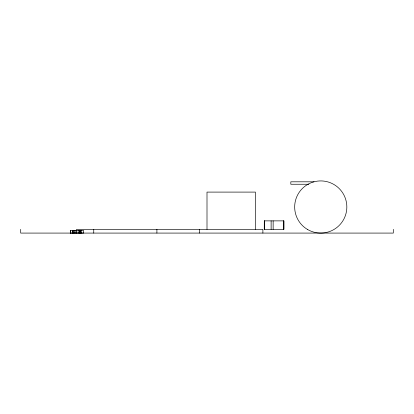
<?xml version="1.0" encoding="UTF-8"?>
<svg xmlns="http://www.w3.org/2000/svg" width="414" height="414" viewBox="0 0 414 414"><rect width="100%" height="100%" fill="white"/><g stroke="black" fill="none" stroke-linecap="round" stroke-linejoin="round"><path stroke-width="0.62" d="M314.009 181.808L290.819 181.808L290.819 184.246L308.854 184.246M264.261 220.874L283.854 220.874L283.854 229.356L264.261 229.356L264.308 220.874M70.266 230.51L83.633 230.51L83.633 233.066L70.266 233.066M393.3 229.356L393.3 233.082L20.7 233.082L20.7 229.356M283.818 220.874L283.818 229.356M283.476 220.874L283.476 229.356M273.147 220.874L273.147 229.356M271.123 220.874L271.123 229.356M264.649 220.874L264.649 229.356M262.89 233.082L262.89 229.356L76.59 229.356L76.59 230.598M255.438 229.356L255.438 192.096L207 192.096L207 229.356M199.548 229.356L199.548 233.082M156.906 229.356L156.906 233.082M93.75 229.356L93.75 233.082M81.253 230.51L81.253 233.066M80.13 230.51L80.13 233.066M80.031 230.51L80.031 233.066M79.302 230.51L79.302 233.066M78.168 230.51L78.168 233.066M76.704 230.51L76.704 233.066M75.86 230.51L75.86 233.066M74.448 230.51L74.448 233.066M73.087 230.51L73.087 233.066M72.942 230.51L72.942 233.066M72.823 230.51L72.823 233.066M70.349 230.51L70.349 233.066M70.339 230.51L70.339 233.066M80.269 233.066L80.269 230.51L80.244 233.066M70.53 233.066L70.53 230.51L70.478 233.066M307.716 229.589A26.082 26.082 0 0 0 346.839 207A26.082 26.082 0 0 0 307.716 184.411A26.082 26.082 0 0 0 307.716 229.589"/></g></svg>
